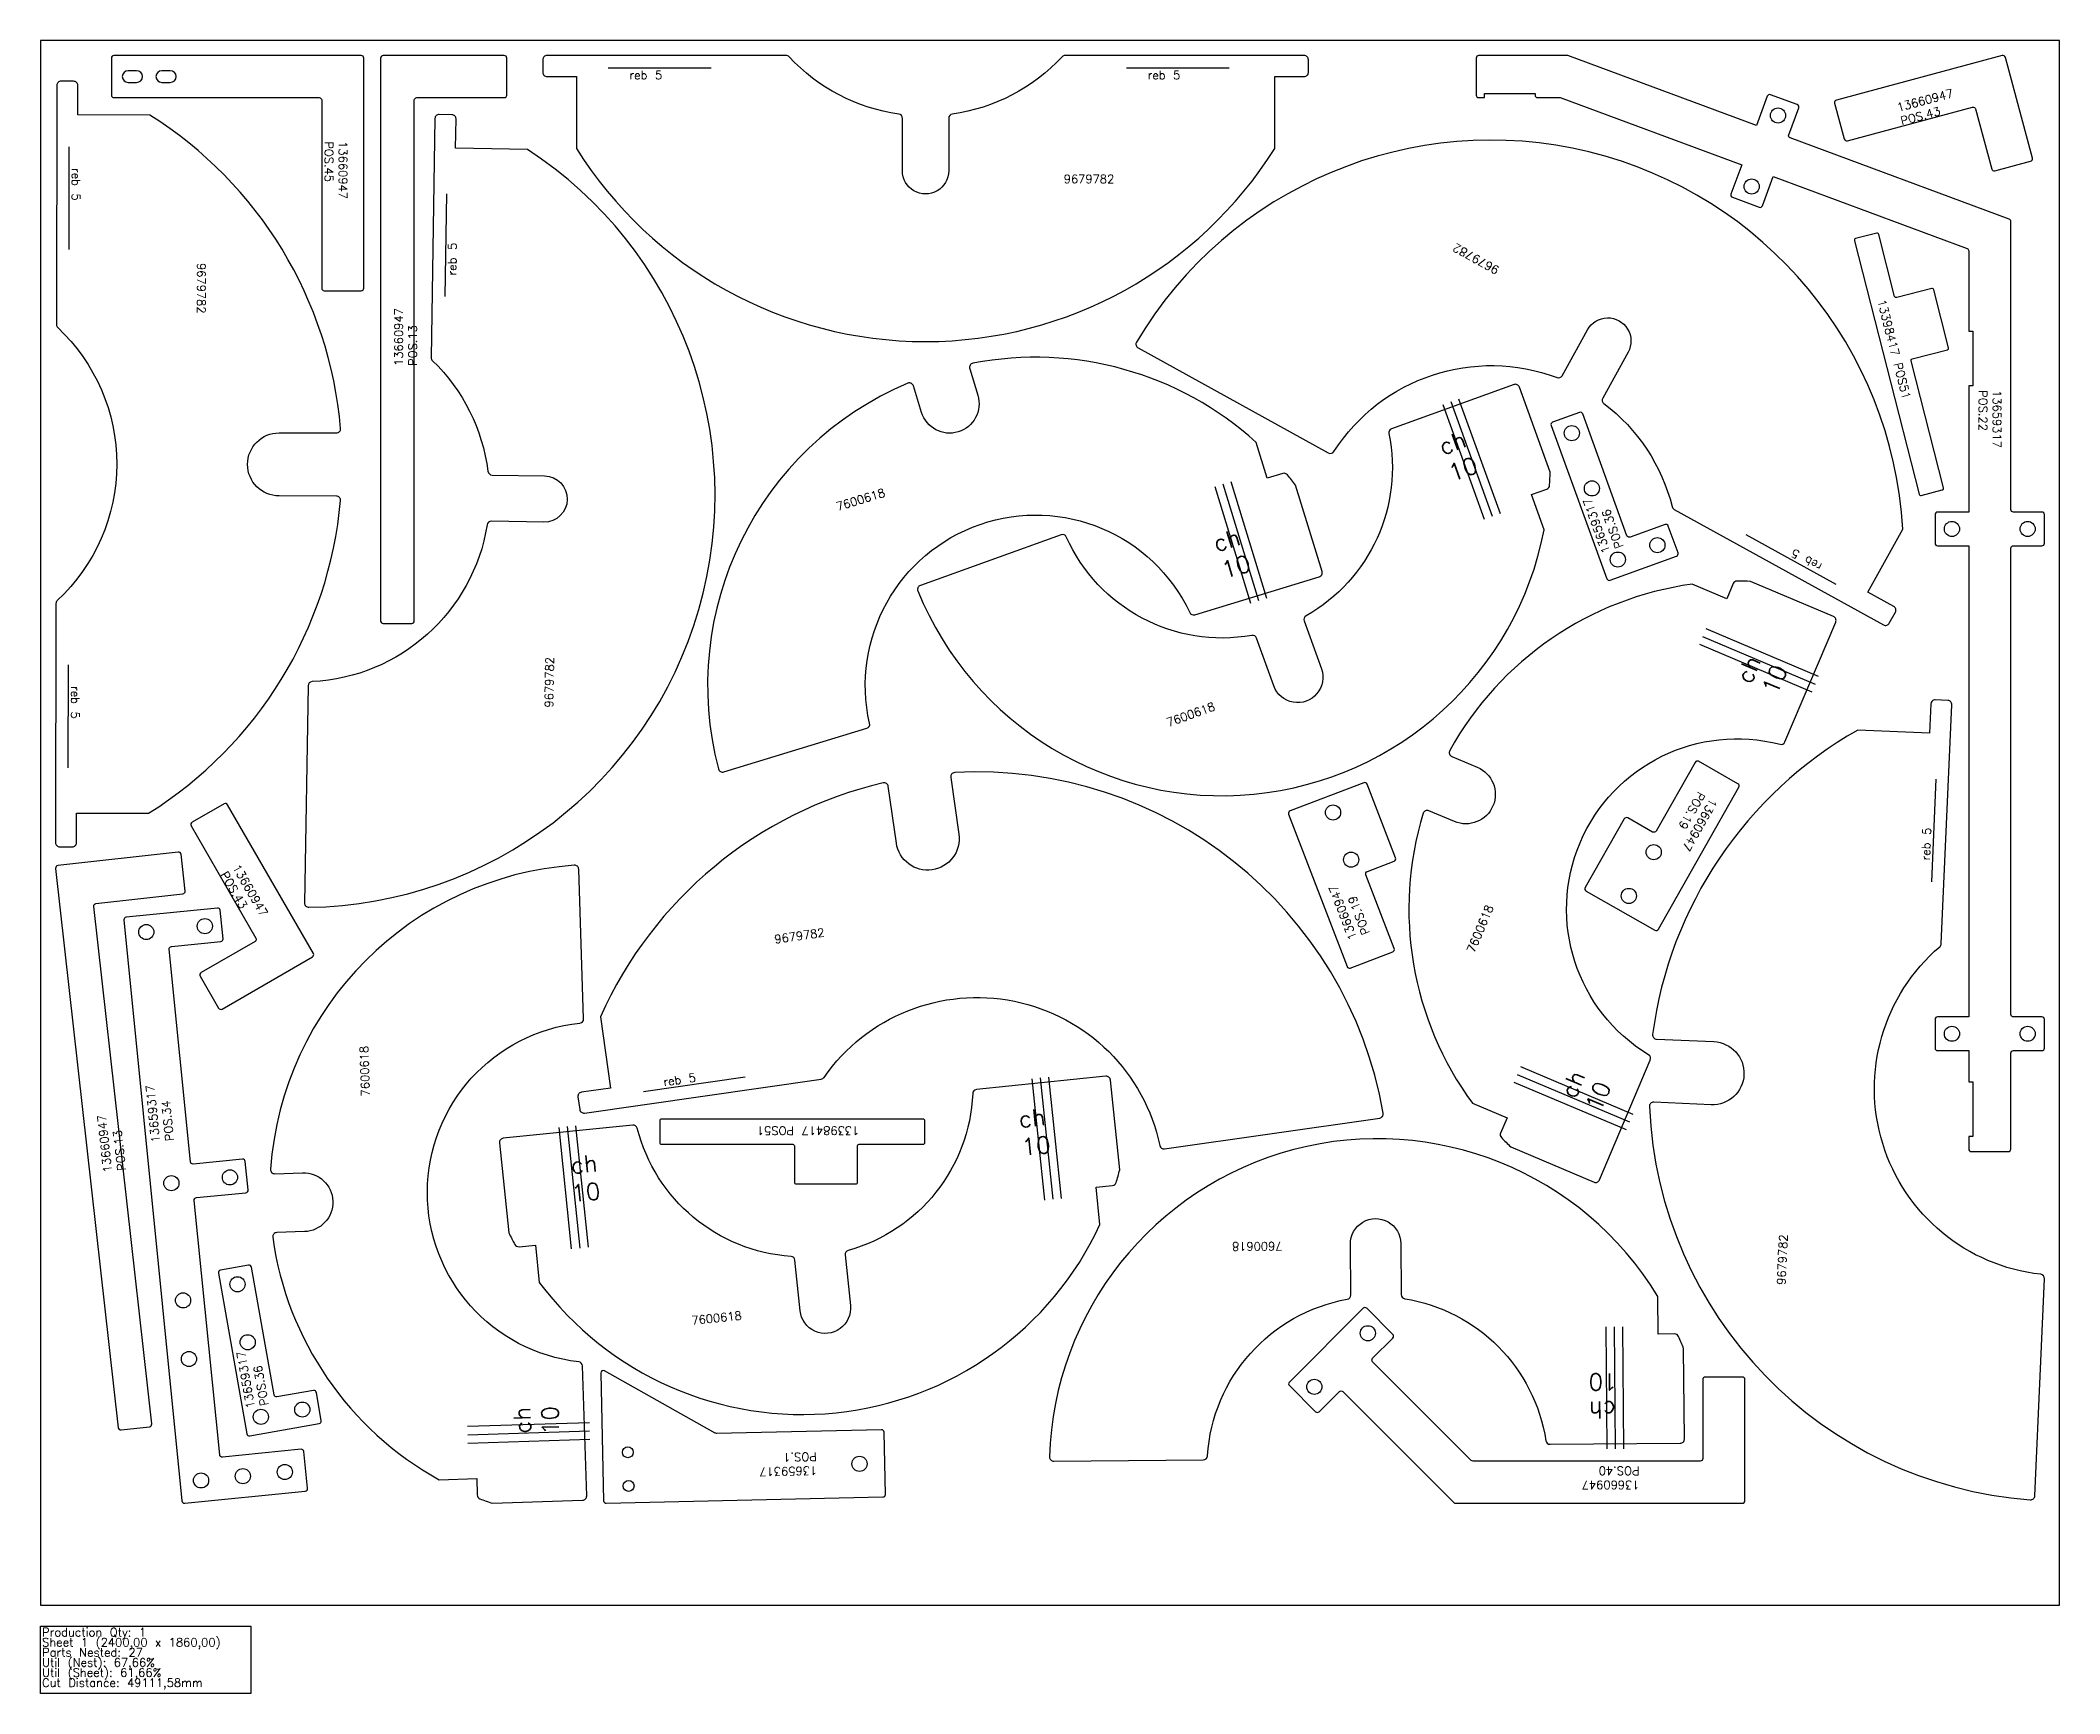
# Model space of a CAD drawing. Header units: millimetres. Extents: x 0 to 2400, y -105 to 1860.
import ezdxf

# ---------------------------------------------------------------- set-up
doc = ezdxf.new("R2010")
doc.units = ezdxf.units.MM
for name, color, linetype in [('13398417', 7, 'Continuous'), ('13660947v0', 7, 'Continuous'), ('9679782', 7, 'Continuous'), ('Chanfro', 7, 'Continuous'), ('Des.7600618', 7, 'Continuous'), ('Rebaixo', 7, 'Continuous'), ('sheet', 24, 'Continuous'), ('Stats', 7, 'Continuous'), ('Texto', 7, 'Continuous')]:
    doc.layers.add(name, color=color, linetype=linetype)
doc.styles.get("Standard").update_dxf_attribs({"font": 'txt.shx'})

msp = doc.modelspace()

# ---------------------------------------------------------------- linework, layer by layer
at = {"color": 4}
for points in [[(2046.8, 1663.4), (2059.7, 1698.1), (2290, 1612.7, -0.313654), (2292, 1609.9), (2292, 1514.5), (2297, 1514.5), (2297, 1449.5), (2292, 1449.5), (2292, 1299.3), (2255, 1299.3, 0.414214), (2252, 1296.3), (2252, 1262.3, 0.414214), (2255, 1259.3), (2292, 1259.3), (2292, 699.3), (2255, 699.3, 0.414214), (2252, 696.3), (2252, 662.3, 0.414214), (2255, 659.3), (2292, 659.3), (2292, 622), (2297, 622), (2297, 557), (2292, 557), (2292, 542.3, 0.414214), (2295, 539.3), (2339, 539.3, 0.414214), (2342, 542.3), (2342, 656.3, -0.414214), (2345, 659.3), (2379, 659.3, 0.414214), (2382, 662.3), (2382, 696.3, 0.414214), (2379, 699.3), (2345, 699.3, -0.414214), (2342, 702.3), (2342, 1256.3, -0.414214), (2345, 1259.3), (2379, 1259.3, 0.414214), (2382, 1262.3), (2382, 1296.3, 0.414214), (2379, 1299.3), (2345, 1299.3, -0.414214), (2342, 1302.3), (2342, 1644.7, 0.313654), (2340, 1647.5), (2079.9, 1744, -0.414214), (2078.1, 1747.8), (2089.9, 1779.7, 0.414214), (2088.2, 1783.6), (2056.3, 1795.4, 0.414214), (2052.4, 1793.6), (2039.6, 1758.9), (1815.5, 1842), (1709.5, 1842, 0.414214), (1706.5, 1839), (1706.5, 1795, 0.414214), (1709.5, 1792), (1716.5, 1792), (1716.5, 1797), (1776.5, 1797), (1776.5, 1795, 0.414214), (1779.5, 1792), (1806.5, 1792), (2022.2, 1712), (2009.3, 1677.4, 0.414214), (2011.1, 1673.5), (2043, 1661.7, 0.414214)], [(1946.5, 1250.9), (1934.9, 1282.8, 0.414214), (1931, 1284.6), (1889.7, 1269.6, -0.414214), (1885.8, 1271.3), (1833.2, 1416.1, 0.414214), (1829.3, 1417.9), (1797.4, 1406.2, 0.414214), (1795.6, 1402.4), (1861.9, 1220.1, 0.414214), (1865.8, 1218.3), (1944.7, 1247, 0.414214)], [(317.6, 139), (313.2, 182.8, 0.414214), (309.9, 185.4), (216.4, 176.1, -0.414214), (213.1, 178.8), (182.8, 481.3, -0.414214), (185.5, 484.6), (244.2, 490.4, 0.414214), (246.9, 493.7), (243.5, 527.5, 0.414214), (240.3, 530.2), (181.6, 524.4, -0.414214), (178.3, 527.1), (153, 779.8, -0.414214), (155.7, 783.1), (214.4, 788.9, 0.414214), (217.1, 792.2), (213.7, 826.1, 0.414214), (210.4, 828.7), (102, 817.9, 0.414214), (99.3, 814.6), (168.3, 124.1, 0.414214), (171.6, 121.4), (314.9, 135.7, 0.414214)], [(333.9, 219.4), (328, 252.9, 0.414214), (324.6, 255.3), (281.2, 247.7, -0.414214), (277.8, 250.1), (251, 401.7, 0.414214), (247.5, 404.2), (214.1, 398.3, 0.414214), (211.6, 394.8), (245.3, 203.7, 0.414214), (248.8, 201.3), (331.5, 215.9, 0.414214)], [(1002.7, 205.8, 0.414214), (999.7, 208.7), (803.5, 204.3, -0.134542), (802, 204.7), (670.5, 278.6, 0.581142), (666.1, 275.9), (669.5, 124.2, 0.414214), (672.6, 121.3), (1001.5, 128.7, 0.414214), (1004.4, 131.8)]]:
    msp.add_lwpolyline(points, format="xyb", close=True, dxfattribs=at)
for centre, radius in [((2065.3, 1770.7), 9), ((2034, 1686.3), 9), ((1820.2, 1393.2), 9), ((1844.1, 1327.5), 9), ((2272, 1279.3), 9), ((2362, 1279.3), 9), ((1874.9, 1242.9), 9), ((1921.9, 1260), 9), ((195.5, 807.2), 9), ((125.9, 800.2), 9), ((2272, 679.3), 9), ((2362, 679.3), 9), ((155.7, 501.7), 9), ((225.3, 508.6), 9), ((234.3, 381.5), 9), ((169.6, 362.4), 9), ((246.4, 312.6), 9), ((176.6, 292.7), 9), ((311.3, 232.6), 9), ((262.1, 224), 9), ((698.2, 181.9), 6.5), ((973.6, 168.1), 9), ((191, 148.4), 9), ((240.7, 153.4), 9), ((290.5, 158.4), 9), ((699.1, 141.9), 6.5)]:
    msp.add_circle(centre, radius, dxfattribs=at)
at = {"layer": '13398417', "color": 4}
for points in [[(2268, 1494.7), (2250.5, 1563.5, 0.414214), (2248, 1564.9), (2206.4, 1554.3, -0.414214), (2203.9, 1555.7), (2185.1, 1629.3, 0.414214), (2182.7, 1630.8), (2157.5, 1624.4, 0.414214), (2156.1, 1621.9), (2233, 1320.6, 0.414214), (2235.5, 1319.2), (2260.6, 1325.6, 0.414214), (2262.1, 1328), (2223.5, 1479.2, -0.414214), (2224.9, 1481.6), (2266.6, 1492.2, 0.414214)], [(898.2, 500.9), (969.2, 500.9, 0.414214), (971.2, 502.9), (971.2, 545.9, -0.414214), (973.2, 547.9), (1049.2, 547.9, 0.414214), (1051.2, 549.9), (1051.2, 575.9, 0.414214), (1049.2, 577.9), (738.2, 577.9, 0.414214), (736.2, 575.9), (736.2, 549.9, 0.414214), (738.2, 547.9), (894.2, 547.9, -0.414214), (896.2, 545.9), (896.2, 502.9, 0.414214)]]:
    msp.add_lwpolyline(points, format="xyb", close=True, dxfattribs=at)
at = {"layer": '13660947v0', "color": 4}
for points in [[(84.4, 1839), (84.4, 1795, 0.414214), (87.4, 1792), (331.4, 1792, -0.414214), (334.4, 1789), (334.4, 1565.5, 0.414214), (337.4, 1562.5), (381.4, 1562.5, 0.414214), (384.4, 1565.5), (384.4, 1839, 0.414214), (381.4, 1842), (87.4, 1842, 0.414214)], [(554.4, 1839, 0.414214), (551.4, 1842), (407.4, 1842, 0.414214), (404.4, 1839), (404.4, 1170, 0.414214), (407.4, 1167), (441.4, 1167, 0.414214), (444.4, 1170), (444.4, 1789, -0.414214), (447.4, 1792), (551.4, 1792, 0.414214), (554.4, 1795)], [(2132.6, 1785.4), (2144, 1742.9, 0.414214), (2147.7, 1740.8), (2296.5, 1780.6, -0.414214), (2300.1, 1778.5), (2319.3, 1707, 0.414214), (2323, 1704.9), (2365.5, 1716.3, 0.414214), (2367.6, 1720), (2335.5, 1839.8, 0.414214), (2331.8, 1841.9), (2134.8, 1789.1, 0.414214)], [(114.4, 1810, 0.999997), (114.4, 1824), (104.4, 1824, 0.999997), (104.4, 1810)], [(154.4, 1810, 0.999997), (154.4, 1824), (144.4, 1824, 0.999997), (144.4, 1810)], [(2017.7, 976.4), (1970.7, 1003.1, 0.414214), (1966.7, 1001.9), (1920.3, 920.2, -0.414214), (1916.2, 919.1), (1886.6, 935.8, 0.414214), (1882.5, 934.7), (1836.1, 853, 0.414214), (1837.2, 848.9), (1919, 802.5, 0.414214), (1923.1, 803.6), (2018.8, 972.3, 0.414214)], [(1556.9, 757.4), (1607.4, 776.7, 0.414214), (1609.1, 780.6), (1575.5, 868.3, -0.414214), (1577.2, 872.2), (1608.9, 884.4, 0.414214), (1610.7, 888.2), (1577, 976, 0.414214), (1573.1, 977.7), (1485.4, 944.1, 0.414214), (1483.6, 940.2), (1553.1, 759.1, 0.414214)], [(218.4, 952.6), (180.3, 930.6, 0.414214), (179.2, 926.5), (256.2, 793.1, -0.414214), (255.1, 789), (191, 752, 0.414214), (189.9, 747.9), (211.9, 709.8, 0.414214), (216, 708.7), (323.4, 770.7, 0.414214), (324.5, 774.8), (222.5, 951.5, 0.414214)], [(167.2, 892.6, 0.414214), (163.9, 895.3), (20.7, 879.3, 0.414214), (18.1, 875.9), (92.6, 211.1, 0.414214), (95.9, 208.5), (129.7, 212.2, 0.414214), (132.3, 215.6), (63.4, 830.7, -0.414214), (66.1, 834), (169.4, 845.6, 0.414214), (172.1, 848.9)], [(1572.2, 353), (1484.5, 265.3, 0.414214), (1484.5, 261.1), (1515.6, 230, 0.414214), (1519.8, 230), (1543.9, 254, -0.414214), (1548.1, 254), (1680, 122.1, 0.198912), (1682.1, 121.3), (2022.9, 121.3, 0.414214), (2025.9, 124.3), (2025.9, 268.3, 0.414214), (2022.9, 271.3), (1978.9, 271.3, 0.414214), (1975.9, 268.3), (1975.9, 174.3, -0.414214), (1972.9, 171.3), (1702.8, 171.3, -0.198912), (1700.7, 172.1), (1583.5, 289.4, -0.414214), (1583.5, 293.6), (1607.5, 317.6, 0.414214), (1607.5, 321.9), (1576.4, 353, 0.414214)]]:
    msp.add_lwpolyline(points, format="xyb", close=True, dxfattribs=at)
for centre in [(1536.4, 942.3), (1557.9, 886.2), (1917.6, 895.2), (1888, 843.1), (1577.8, 323.3), (1514.2, 259.7)]:
    msp.add_circle(centre, 9, dxfattribs=at)
at = {"layer": '9679782', "color": 4}
for points in [[(1024.6, 1705), (1024.6, 1767.3, 0.372734), (1020.3, 1772.3, -0.170503), (889.9, 1840.4, 0.207707), (886.3, 1842), (602.1, 1842, 0.414214), (597.1, 1837), (597.1, 1822, 0.414214), (602.1, 1817), (637.1, 1817), (637.1, 1731.5, 0.552944), (1467.1, 1731.5), (1467.1, 1817), (1502.1, 1817, 0.414214), (1507.1, 1822), (1507.1, 1837, 0.414214), (1502.1, 1842), (1218, 1842, 0.207707), (1214.3, 1840.4, -0.170503), (1083.9, 1772.3, 0.372734), (1079.6, 1767.3), (1079.6, 1705, -1.000001)], [(283.7, 1318.5, -0.999998), (283.8, 1393.5), (351.9, 1393.4, 0.440152), (356.9, 1398.8, 0.234792), (130, 1771.3), (44.4, 1771.4), (44.5, 1806.4, 0.414214), (39.5, 1811.4), (24.5, 1811.5, 0.414214), (19.5, 1806.5), (19, 1522.3, 0.207707), (20.6, 1518.6, -0.434145), (20.1, 1194.3, 0.207707), (18.5, 1190.6), (18, 906.5, 0.414214), (23, 901.5), (38, 901.4, 0.414214), (43, 906.4), (43.1, 941.4), (128.6, 941.3, 0.234792), (356.8, 1313, 0.440152), (351.8, 1318.4)], [(319.1, 829.6, 0.74069), (579, 1730.3), (493.5, 1731.7), (494, 1766.7, 0.414214), (489.1, 1771.7), (474.1, 1772, 0.414214), (469, 1767.1), (464.4, 1482.9, 0.207707), (466, 1479.3, -0.170503), (532, 1347.8, 0.372734), (536.9, 1343.4), (599.2, 1342.4, -0.999999), (598.3, 1287.4), (536, 1288.4, 0.372734), (531, 1284.2, -0.354019), (322.9, 1097.8, 0.394975), (318.1, 1092.9), (314, 834.7, 0.423303)], [(1302.8, 1501.4, 0.423303), (1304.7, 1494.5), (1530.8, 1369.7, 0.394975), (1537.5, 1371.3, -0.354019), (1802.7, 1459.2, 0.372734), (1808.8, 1461.4), (1838.9, 1516, -1.000001), (1887.1, 1489.4), (1856.9, 1434.8, 0.372734), (1858.3, 1428.4, -0.170503), (1939.5, 1305.8, 0.207707), (1942, 1302.6), (2190.7, 1165.3, 0.414214), (2197.5, 1167.2), (2204.8, 1180.4, 0.414214), (2202.8, 1187.2), (2172.2, 1204.1), (2213.5, 1279, 0.74069)], [(1917.6, 597.9, 0.440152), (1912.4, 592.7, 0.379867), (2365.1, 125.4, 0.423303), (2370.5, 130.2), (2381.9, 388.2, 0.394975), (2377.5, 393.4, -0.656545), (2257.6, 782.8, 0.207707), (2259.4, 786.4), (2271.9, 1070.2, 0.414214), (2267.2, 1075.5), (2252.2, 1076.1, 0.414214), (2247, 1071.3), (2245.4, 1036.4), (2160, 1040.2, 0.234792), (1916.2, 678.5, 0.440152), (1920.9, 672.9), (1989, 669.9, -1), (1985.7, 594.9)], [(1082, 984), (1091.7, 916.6, -1), (1017.4, 905.9), (1007.8, 973.4, 0.440152), (1001.7, 977.5, 0.234792), (665.7, 699.4), (677.8, 614.8), (643.2, 609.8, 0.414214), (638.9, 604.2), (641, 589.3, 0.414214), (646.7, 585.1), (928, 625.4, 0.207707), (931.4, 627.5, -0.656545), (1330.6, 546.4, 0.394975), (1336.2, 542.5), (1591.9, 579.1, 0.423303), (1596.1, 584.9, 0.379867), (1086.7, 989.7, 0.440152)]]:
    msp.add_lwpolyline(points, format="xyb", close=True, dxfattribs=at)
at = {"layer": 'Chanfro', "color": 4}
for p, q in [((1716.5, 1290.5), (1667.3, 1426.9)), ((1725.9, 1293.9), (1676.7, 1430.3)), ((1735.3, 1297.3), (1686.1, 1433.7)), ((1395.8, 1329.9), (1438.2, 1191.2)), ((1405.4, 1332.8), (1447.8, 1194.1)), ((1415, 1335.7), (1457.3, 1197.1)), ((1979.6, 1160.8), (2113.2, 1104.3)), ((1971.8, 1142.4), (2105.4, 1085.8)), ((1975.7, 1151.6), (2109.3, 1095)), ((1193.8, 481.5), (1178.9, 625.8)), ((1203.7, 482.6), (1188.9, 626.8)), ((1213.7, 483.6), (1198.8, 627.8)), ((1755.3, 631), (1888.8, 574.5)), ((1759.2, 640.2), (1892.7, 583.7)), ((1751.4, 621.8), (1884.9, 565.3)), ((631.4, 423.6), (616.6, 567.8)), ((641.4, 424.6), (626.5, 568.9)), ((651.3, 425.7), (636.5, 569.9)), ((1860.5, 330.8), (1861.7, 185.9)), ((1870.5, 330.9), (1871.7, 185.9)), ((1880.5, 331), (1881.7, 186)), ((507.5, 212.7), (652.5, 217.4)), ((507.9, 202.7), (652.8, 207.5)), ((508.2, 192.7), (653.1, 197.5))]:
    msp.add_line(p, q, dxfattribs=at)
at = {"layer": 'Des.7600618', "color": 4}
for points in [[(1476.8, 1345.2), (1458.1, 1339.5), (1445, 1382.2, 0.236565), (1108.4, 1476.2, 0.445038), (1104.6, 1469.8), (1114.2, 1438.3, -1), (1047.3, 1417.9), (1037.6, 1449.3, 0.445038), (1030.9, 1452.5, 0.372908), (805.9, 994, 0.425674), (812.2, 990.5), (982.2, 1042.4, 0.393177), (985.6, 1048.3, -0.896789), (1366.1, 1179.9, 0.37233), (1372.1, 1177.3), (1520, 1222.5, 0.414214), (1523.3, 1228.7), (1491.9, 1331.4, 0.010053), (1482.1, 1343.6, 0.301298)], [(1466.1, 1092.7), (1445.6, 1149.6, 0.3654), (1440, 1152.8, -0.345029), (1219.4, 1269.8, 0.393177), (1213.1, 1272.5), (1045.9, 1212.2, 0.425674), (1043, 1205.6, 0.746523), (1787.3, 1278.1), (1772.1, 1320.1), (1790.5, 1326.7, 0.301298), (1793.8, 1331.2, 0.010053), (1794.4, 1346.9), (1757.9, 1447.9, 0.414214), (1751.5, 1450.9), (1606, 1398.4, 0.37233), (1602.8, 1392.7, -0.324806), (1504.3, 1176, 0.3654), (1502, 1170), (1522.6, 1113.1, -1.000002)], [(1702, 596.7), (1743.2, 579.3), (1735.5, 561.3, 0.301298), (1736.6, 555.8, 0.010053), (1747.7, 544.8), (1846.6, 502.9, 0.414214), (1853.1, 505.6), (1913.5, 648, 0.37233), (1911.4, 654.3, -0.864505), (2067.7, 1023.3, 0.37233), (2073.6, 1026.2), (2133.9, 1168.6, 0.414214), (2131.2, 1175.2), (2032.4, 1217, 0.010053), (2016.7, 1217.3, 0.301298), (2012.1, 1214.3), (2004.4, 1196.3), (1963.3, 1213.7, 0.236565), (1675.2, 1015.9, 0.445038), (1677.6, 1008.9), (1707.9, 996.1, -0.999999), (1680.6, 931.6), (1650.3, 944.4, 0.445038), (1643.6, 941.3, 0.236565)], [(519.2, 131.1, 0.301298), (522.4, 126.6, 0.010053), (537.2, 121.3), (644.5, 124.8, 0.414214), (649.3, 130), (644.3, 284.6, 0.37233), (639.8, 289.4, -0.896789), (641.2, 692, 0.393177), (645.7, 697.1), (639.9, 874.8, 0.425674), (634.5, 879.6, 0.372908), (273.5, 518.3, 0.445038), (278.6, 513), (311.5, 514.1, -0.999999), (313.8, 444.1), (280.9, 443, 0.445038), (276.2, 437.4, 0.236565), (473.9, 149.2), (518.6, 150.7)], [(960.2, 421.7, 0.3654), (956.5, 416.4), (962.7, 356.2, -1.000001), (903, 350.1), (896.9, 410.2, 0.3654), (892.2, 414.7, -0.324806), (709.4, 567.1, 0.37233), (704.1, 570.8), (550.2, 555, 0.414214), (545.7, 549.5), (556.7, 442.7, 0.010053), (564, 428.8, 0.301298), (568.9, 426.2), (588.4, 428.2), (593, 383.8, 0.568098), (1259.4, 452.4), (1254.9, 496.9), (1274.3, 498.9, 0.301298), (1278.6, 502.4, 0.010053), (1282.9, 517.5), (1271.9, 624.3, 0.414214), (1266.4, 628.8), (1112.5, 612.9, 0.37233), (1108.1, 608.1, -0.324806)], [(1557, 429.3, -1.000002), (1617, 429.8), (1617.5, 369.3, 0.3654), (1621.7, 364.4, -0.324806), (1789.4, 195.5, 0.37233), (1794.3, 191.3), (1949, 192.6, 0.414214), (1954, 197.6), (1953.1, 305, 0.010053), (1947.1, 319.5, 0.301298), (1942.5, 322.5), (1922.9, 322.4), (1922.5, 367.1, 0.746523), (1199.4, 176.4, 0.425674), (1204.5, 171.3), (1382.2, 172.8, 0.393177), (1387.2, 177.5, -0.345029), (1553.4, 363.8, 0.3654), (1557.5, 368.8)]]:
    msp.add_lwpolyline(points, format="xyb", close=True, dxfattribs=at)
at = {"layer": 'Rebaixo', "color": 4}
for p, q in [((797.2, 1827), (674.9, 1827)), ((1413, 1827), (1290.8, 1827)), ((34.2, 1611.4), (34.4, 1733.6)), ((482.6, 1677.7), (480.6, 1555.5)), ((2027.2, 1272.7), (2134.2, 1213.6)), ((33.2, 995.5), (33.4, 1117.8)), ((2253, 981.9), (2247.6, 859.8)), ((837.7, 627.6), (716.7, 610.3))]:
    msp.add_line(p, q, dxfattribs=at)
at = {"layer": 'sheet', "color": 7}
msp.add_lwpolyline([(0, 0), (2400, 0), (2400, 1860), (0, 1860)], close=True, dxfattribs=at)
at = {"layer": 'Stats', "color": 151}
msp.add_lwpolyline([(0, -25), (250, -25), (250, -105), (0, -105), (0, -25)], close=True, dxfattribs=at)

# ---------------------------------------------------------------- texts
at = {"layer": 'Chanfro', "color": 4, "char_height": 20, "width": 68.223}
for insert, attachment_point, rotation in [((1678.2, 1335.4), 7, 19.8443), ((1392.1, 1270.9), 1, 16.9908), ((2014.7, 1101.6), 1, 67.0494), ((1818.3, 637.8), 3, 67.0494), ((1167.4, 534.4), 7, 5.8817), ((666.4, 482.8), 9, 5.8817), ((1840.1, 275.3), 9, 180.4854), ((562.2, 235.3), 3, 91.8815)]:
    msp.add_mtext('ch 10', dxfattribs=dict(at, insert=insert, attachment_point=attachment_point, rotation=rotation))
at = {"layer": 'Rebaixo', "color": 4, "char_height": 10, "width": 54.09, "attachment_point": 7}
for insert in [(700.1, 1813.8), (1316, 1813.8)]:
    msp.add_mtext('reb 5', dxfattribs=dict(at, insert=insert))
at = {"layer": 'Rebaixo', "color": 4, "char_height": 10, "width": 54.09}
for insert, attachment_point, rotation in [((47.5, 1708.4), 1, 269.9045), ((494.2, 1580.5), 7, 89.0771), ((2118.6, 1237.3), 7, 151.0987), ((46.5, 1092.6), 1, 269.9045), ((2235.6, 885.5), 1, 87.4684), ((739.7, 626.9), 1, 8.1569)]:
    msp.add_mtext('reb 5', dxfattribs=dict(at, insert=insert, attachment_point=attachment_point, rotation=rotation))
at = {"layer": 'Stats', "color": 60}
for s, p in [('Sheet 1 (2400,00 x 1860,00)', (2, -49)), ('Production Qty: 1', (2, -37)), ('Parts Nested: 27', (2, -61)), ('Util (Nest): 67,66%', (2, -73)), ('Cut Distance: 49111,58mm', (2, -97)), ('Util (Sheet): 61,66%', (2, -85))]:
    msp.add_text(s, height=10, dxfattribs=at).set_placement(p)
at = {"layer": 'Texto', "color": 4, "char_height": 10, "attachment_point": 1}
for s, insert, width, rotation in [('13660947 POS.43', (2205.6, 1784.8), 116.776, 15), ('13660947 POS.45', (364.7, 1740.1), 116.776, 270), ('9679782', (1730.1, 1581.4), 628.211, 151.0987), ('9679782', (196.4, 1595.4), 628.211, 269.9045), ('13660947 POS.13', (420.8, 1473.1), 116.776, 90), ('13398417 POS51', (2193.1, 1553.1), 126.651, 284.3256), ('13659317 \\PPOS.22', (2330.7, 1444.3), 171.219, 270), ('7600618', (944.7, 1310.3), 499.375, 16.9908), ('13659317 \\PPOS.36', (1856.6, 1249.2), 171.219, 110), ('9679782', (599.4, 1067.2), 628.211, 89.0771), ('7600618', (1337.3, 1053.4), 499.375, 19.8443), ('13660947 POS.19', (1993.7, 954.9), 116.776, 240.4195), ('13660947 POS.43', (236.7, 881.9), 116.776, 300), ('13660947 POS.19', (1555.6, 789.6), 116.776, 110.971), ('7600618', (1694.9, 778.4), 499.375, 67.0494), ('9679782', (871.8, 796.4), 628.211, 8.1569), ('7600618', (381.5, 604.7), 499.375, 91.8815), ('13659317 \\PPOS.34', (132.1, 549.5), 171.219, 95.7062), ('13660947 POS.13', (75.2, 514.1), 116.776, 96.3919), ('13398417 POS51', (973.3, 559.1), 126.651, 180), ('9679782', (2064.1, 381.1), 628.211, 87.4684), ('7600618', (1476.3, 421.9), 499.375, 180.4854), ('7600618', (773.3, 343.4), 499.375, 5.8817), ('13659317 \\PPOS.36', (245.1, 233.4), 171.219, 100), ('13659317 \\PPOS.1', (923.3, 155.1), 171.219, 181.2953), ('13660947 POS.40', (1900.6, 138.1), 116.776, 180)]:
    msp.add_mtext(s, dxfattribs=dict(at, insert=insert, width=width, rotation=rotation))
at = {"layer": 'Texto', "color": 4, "insert": (1216.3, 1700.3), "char_height": 10, "width": 628.211, "attachment_point": 1}
msp.add_mtext('9679782', dxfattribs=at)

doc.saveas('drawing.dxf')
